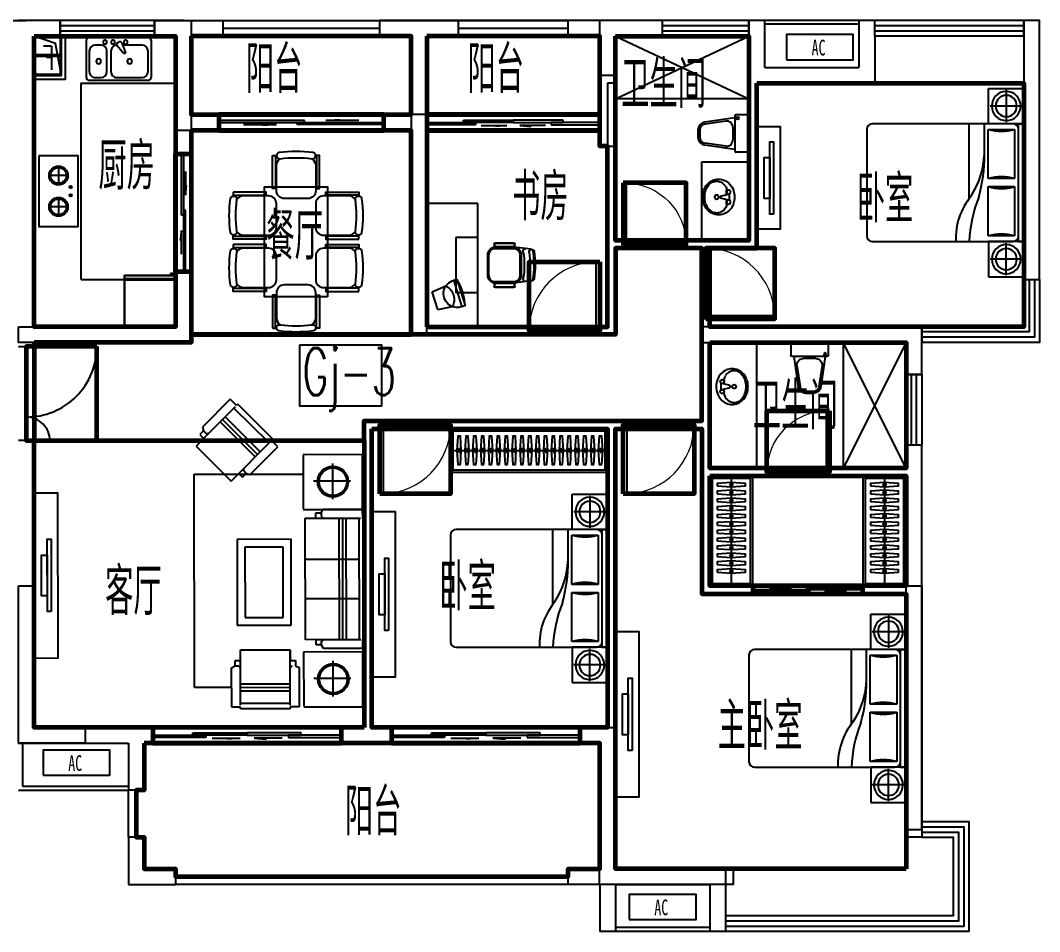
# Model space of a CAD drawing. Extents: x 4833635 to 4868335, y -1203925 to -1185425.
# Drawn here: x 4855360 to 4868335, y -1200326 to -1188725 of the extents above; entities that cross this region are included whole.
import ezdxf

# ---------------------------------------------------------------- set-up
doc = ezdxf.new("R2010")
doc.units = 0
doc.header["$MEASUREMENT"] = 0
doc.layers.get('0').update_dxf_attribs({"linetype": 'CONTINUOUS'})
for name, color, linetype in [('BALCONY', 153, 'CONTINUOUS'), ('C厨厕布置', 69, 'CONTINUOUS'), ('DIM', 3, 'CONTINUOUS'), ('Elec(电器)', 33, 'CONTINUOUS'), ('F', 8, 'CONTINUOUS'), ('FURN', 8, 'CONTINUOUS'), ('FURNITURE', 8, 'CONTINUOUS'), ('LVTRY', 187, 'CONTINUOUS'), ('R_NAME', 255, 'CONTINUOUS'), ('WALL', 2, 'CONTINUOUS'), ('wc', 8, 'CONTINUOUS'), ('WINDOW', 4, 'CONTINUOUS'), ('剪力墙', 2, 'CONTINUOUS')]:
    doc.layers.add(name, color=color, linetype=linetype)
doc.layers.add('GT_书房', color=205, linetype='CONTINUOUS', lineweight=60, true_color=0x8059a6)
for name, color, linetype, lineweight in [('GT_卧室', 1, 'CONTINUOUS', 60), ('GT_卫生间', 5, 'CONTINUOUS', 60), ('GT_厨房', 4, 'CONTINUOUS', 60), ('GT_客厅', 2, 'CONTINUOUS', 60), ('GT_衣帽间', 85, 'CONTINUOUS', 60), ('GT_过道', 30, 'CONTINUOUS', 60), ('GT_门', 245, 'CONTINUOUS', 60), ('GT_阳台', 6, 'CONTINUOUS', 60), ('GT_餐厅', 3, 'CONTINUOUS', 60), ('图层3', 11, 'CONTINUOUS', 0), ('布置', 6, 'CONTINUOUS', 0)]:
    doc.layers.add(name, color=color, linetype=linetype, lineweight=lineweight)
doc.layers.get('DIM').off()
doc.styles.add('_ZBHZ', font='simhei.ttf', dxfattribs={"width": 0.8})
doc.styles.add('DIM_FONT', font='SIMPLEX.shx', dxfattribs={"width": 0.8})
doc.styles.add('HZ', font='txt', dxfattribs={"bigfont": 'hztxt'})
doc.styles.add('RM_LABEL', font='romans.shx', dxfattribs={"width": 0.7, "height": 350, "bigfont": 'hztxt3.shx'})

# ---------------------------------------------------------------- blocks, each defined once
blk = doc.blocks.new('A$C31110A14')
at = {"linetype": 'Continuous'}
for p, q in [((0, 37), (0, 786)), ((37, 824), (512, 824)), ((437, 786), (175, 786)), ((549, 786), (549, 37)), ((100, 711), (100, 461)), ((512, 387), (512, 711)), ((59, 414), (69, 397)), ((72, 450), (198, 498)), ((211, 476), (107, 390)), ((198, 498), (211, 476)), ((175, 312), (437, 312)), ((437, 262), (175, 262)), ((100, 187), (100, 112)), ((512, 112), (512, 187)), ((512, 0), (37, 0)), ((175, 37), (437, 37))]:
    blk.add_line(p, q, dxfattribs=at)
for centre, radius, start, end in [((37, 786), 37.4, 90, 180), ((175, 711), 74.9, 90, 180), ((437, 711), 74.9, 0, 90), ((512, 786), 37.4, 0, 90), ((62, 500), 25, 93.0704, 450), ((306, 551), 31.2, 91.1175, 450), ((81, 427), 25, 110.5377, 210), ((91, 409), 25, 210, 309.4623), ((62, 339), 25, 93.0704, 450), ((62, 237), 25, 93.0704, 450), ((175, 387), 74.9, 180, 270), ((175, 187), 74.9, 90, 180), ((437, 387), 74.9, 270, 360), ((437, 187), 74.9, 0, 90), ((306, 156), 31.2, 91.1175, 450), ((37, 37), 37.4, 180, 270), ((175, 112), 74.9, 180, 270), ((437, 112), 74.9, 270, 360), ((512, 37), 37.4, 270, 360)]:
    blk.add_arc(centre, radius, start, end, dxfattribs=at)
blk = doc.blocks.new('A$C52241BEE')
for p, q in [((350, 650), (150, 650)), ((250, 750), (250, 550)), ((250, 350), (250, 150)), ((350, 250), (150, 250))]:
    blk.add_line(p, q)
blk.add_lwpolyline([(0, 900), (0, 0), (500, 0), (500, 900)], close=True)
for centre, radius in [((250, 650), 120), ((250, 650), 100), ((406, 504), 15), ((406, 396), 15), ((250, 250), 120), ((250, 250), 100)]:
    blk.add_circle(centre, radius)
blk = doc.blocks.new('空调室外机2')
at = {"ltscale": 0.5}
blk.add_lwpolyline([(0, 0), (850, 0), (850, 320), (0, 320)], close=True, dxfattribs=at)
at = {"ltscale": 0.5, "style": '_ZBHZ', "width": 0.65}
blk.add_text('AC', height=200, dxfattribs=at).set_placement((319, 55))
blk = doc.blocks.new('A$C79890BC7')
at = {"color": 252}
for points in [[(2140, 718159), (2091, 718159), (2091, 719080), (2140, 719080)], [(2091, 718359), (2018, 718359), (2018, 718880), (2091, 718880)]]:
    blk.add_lwpolyline(points, close=True, dxfattribs=at)
blk = doc.blocks.new('wer')
at = {"layer": 'FURNITURE'}
blk.add_lwpolyline([(220759, -79150), (220458, -79150), (220458, -77050), (220759, -77050)], close=True, dxfattribs=at)
at = {"layer": 'FURNITURE', "xscale": -1}
blk.add_blockref('A$C79890BC7', (222685, -796719), dxfattribs=at)
blk = doc.blocks.new('CHAIR-09')
for points in [[(250, -150, 0.414214), (150, -50), (-150, -50, 0.414214), (-250, -150), (-250, -470, 0.266219), (-201, -556, 0.06842), (201, -556, 0.266219), (250, -470)], [(-215, -635, -1.000906), (-204, -556, 0.069723), (204, -556, -1.000906), (215, -635, -0.068813)]]:
    blk.add_lwpolyline(points, format="xyb", close=True)
for points in [[(-300, -600), (-260, -600), (-260, -180), (-300, -180)], [(260, -180), (300, -180), (300, -600), (260, -600)]]:
    blk.add_lwpolyline(points, close=True)
blk = doc.blocks.new('A$C7AE26B6D')
at = {"layer": 'FURNITURE'}
blk.add_lwpolyline([(450, 635), (450, 1435), (1850, 1435), (1850, 635), (1850, 635)], close=True, dxfattribs=at)
for p, rotation in [((817, 1235), 180), ((1483, 1235), 180), ((650, 1035), 270)]:
    blk.add_blockref('CHAIR-09', p, dxfattribs=dict(at, rotation=rotation))
at = {"layer": 'FURNITURE', "xscale": -1, "rotation": 90}
blk.add_blockref('CHAIR-09', (1650, 1035), dxfattribs=at)
at = {"layer": 'FURNITURE'}
for p in [(817, 835), (1483, 835)]:
    blk.add_blockref('CHAIR-09', p, dxfattribs=at)
blk = doc.blocks.new('A$C4CF52FF8')
at = {"layer": 'wc'}
for p, q in [((15, 650), (460, 650)), ((0, 635), (0, 485)), ((475, 635), (475, 485)), ((14, 470), (461, 470)), ((37, 470), (92, 87)), ((157, 445), (318, 445)), ((438, 470), (383, 87)), ((77, 355), (117, 90)), ((398, 355), (358, 90)), ((191, 25), (284, 25)), ((191, 0), (284, 0))]:
    blk.add_line(p, q, dxfattribs=at)
blk.add_circle((40, 504), 16.5, dxfattribs=at)
for centre, radius, start, end in [((15, 635), 15, 90, 180), ((460, 635), 15, 360, 450), ((15, 485), 15, 180, 270), ((157, 365), 80, 90, 187.4119), ((318, 365), 80, 352.5881, 450), ((460, 485), 15, 270, 360), ((191, 100), 100, 187.4119, 270), ((191, 100), 75, 187.4119, 270), ((284, 100), 75, 270, 352.5881), ((284, 100), 100, 270, 352.5881)]:
    blk.add_arc(centre, radius, start, end, dxfattribs=at)
at = {"layer": 'wc', "style": 'DIM_FONT', "oblique": -180, "text_generation_flag": 4, "width": 0.8, "flags": 9}
for tag in ['YSIZE', 'XSIZE']:
    blk.add_attdef(tag, (237, 650), '', height=0.5, rotation=180, dxfattribs=at)
blk = doc.blocks.new('djghk')
at = {"layer": 'LVTRY', "color": 0, "linetype": 'ByBlock'}
for p, q in [((533055, 88061), (533055, 88122)), ((533017, 87991), (533017, 88067)), ((533029, 87991), (533131, 88016)), ((533131, 88042), (533030, 88067)), ((533055, 87937), (533055, 87997)), ((533131, 88016), (533131, 88042))]:
    blk.add_line(p, q, dxfattribs=at)
for centre, major_axis, start_param, end_param in [((533167, 88053), (-146, 146), -0.351737, 0.056345), ((533157, 88076), (-128, 128), -0.787809, -0.351737), ((533182, 88116), (81.8, 81.8), 0.782988, 1.287583), ((533157, 88076), (128, 128), 0.346916, 0.782988), ((533182, 88116), (81.8, 81.8), 0.278392, 0.782988), ((533146, 88053), (146, 146), 6.222019, 6.630101), ((533210, 88029), (181, 181), 2.000997, 2.353784), ((533184, 88039), (162, 162), 1.627141, 2.000997), ((533030, 88093), (-18, 18), 1.570899352490849, 7.854084659670434), ((533131, 88121), (53.9, 53.9), 1.762038, 2.353784), ((533242, 88047), (148, 148), 1.710283, 1.762038), ((533205, 88074), (-116, 116), -0.283213, 0.139486), ((533159, 88074), (-116, 116), 4.568081, 4.990781), ((533122, 88047), (-148, 148), 4.225788, 4.568081), ((533129, 88039), (162, 162), 5.848163, 6.222019), ((533064, 88029), (191, 191), 5.495376, 5.796584), ((533103, 88029), (-181, 181), 3.92458, 4.277367), ((533210, 88029), (181, 181), 2.353784, 2.70657), ((533029, 87966), (-18, 18), 1.570899352494495, 7.85408465967408), ((533182, 88029), (-18, 18), 1.570899352490849, 7.854084659670434), ((533064, 88029), (191, 191), 5.194169, 5.495376), ((533103, 88029), (-181, 181), 3.571794, 3.92458), ((533184, 88019), (-162, 162), 1.135774, 1.50963), ((533167, 88005), (-146, 146), 1.50963, 1.917712), ((533131, 87937), (-53.9, 53.9), 0.782988, 1.346027), ((533205, 87983), (-116, 116), 1.346027, 1.849188), ((533146, 88005), (-146, 146), 2.789855, 3.197938), ((533159, 87984), (116, 116), 4.429176, 4.851875), ((533122, 88011), (-148, 148), 3.281079, 3.623372), ((533129, 88019), (-162, 162), 3.197938, 3.571793), ((533156, 87982), (-128, 128), 1.917712, 2.353784), ((533182, 87941), (-81.8, 81.8), 1.849188, 2.353784), ((533156, 87982), (-128, 128), 2.353784, 2.789856), ((533182, 87941), (-81.8, 81.8), 2.353784, 2.858379)]:
    blk.add_ellipse(centre, major_axis=major_axis, ratio=1, start_param=start_param, end_param=end_param, dxfattribs=at)
blk = doc.blocks.new('A$C0C6E27F8')
at = {"layer": 'FURN'}
for p, q in [((0, 1568), (0, 0)), ((648, 1568), (0, 1568)), ((648, 1568), (648, 0)), ((137, 1350), (66, 1124)), ((137, 1350), (324, 1312)), ((448, 1313), (343, 977)), ((490, 1299), (385, 964)), ((490, 1299), (448, 1313)), ((66, 1124), (241, 1049)), ((369, 433), (369, 1135)), ((648, 1135), (369, 1135)), ((856, 1027), (856, 1053)), ((862, 1027), (862, 1053)), ((869, 1066), (1106, 1066)), ((869, 1060), (1106, 1060)), ((1113, 1053), (1113, 1027)), ((1119, 1053), (1119, 1027)), ((343, 977), (385, 964)), ((774, 915), (774, 652)), ((790, 915), (790, 652)), ((1106, 1019), (869, 1019)), ((1106, 1014), (869, 1014)), ((1106, 1014), (869, 1014)), ((1102, 1014), (873, 1014)), ((1102, 997), (873, 997)), ((1257, 992), (1102, 1014)), ((1184, 652), (1184, 915)), ((1201, 652), (1201, 915)), ((1227, 945), (1226, 964)), ((1327, 983), (1257, 992)), ((1201, 830), (1201, 737)), ((856, 515), (856, 541)), ((862, 515), (862, 541)), ((869, 554), (1106, 554)), ((869, 554), (1106, 554)), ((869, 548), (1106, 548)), ((873, 570), (1102, 570)), ((873, 554), (1102, 554)), ((1256, 574), (1102, 554)), ((1113, 541), (1113, 515)), ((1119, 541), (1119, 515)), ((1227, 620), (1225, 602)), ((1327, 582), (1256, 574)), ((649, 433), (369, 433)), ((1106, 507), (869, 507)), ((1106, 502), (869, 502)), ((648, 0), (0, 0))]:
    blk.add_line(p, q, dxfattribs=at)
for centre, radius, start, end in [((387, 1147), 176, 69.7334, 255.3221), ((153, 1221), 194, 297.1555, 27.8831), ((-143, 1314), 624, 329.7446, 355.3107), ((869, 1053), 13.1, 90, 180), ((869, 1053), 7.66, 90, 180), ((1106, 1053), 13.1, 0, 90), ((1106, 1053), 7.66, 0, 90), ((873, 915), 98.5, 90, 180), ((873, 915), 82.1, 90, 180), ((869, 1027), 13.1, 180, 270), ((869, 1027), 7.66, 180, 270), ((1102, 915), 98.5, 0, 90), ((1102, 915), 82.1, 0, 90), ((1106, 1027), 7.66, 270, 0), ((1106, 1027), 13.1, 270, 0), ((1253, 964), 27.4, 82.6639, 179.9194), ((145, 782), 1094, 351.4477, 8.5523), ((1330, 952), 30.7, 94.3671, 192.7376), ((218, 782), 1094, 351.4477, 8.5523), ((1332, 950), 32.8, 8.5523, 98.5523), ((218, 782), 1144, 350.0128, 9.9872), ((218, 782), 1160, 351.4477, 8.5523), ((873, 652), 98.5, 180, 270), ((873, 652), 82.1, 180, 270), ((1102, 652), 82.1, 270, 0), ((1102, 652), 98.5, 270, 0), ((869, 541), 13.1, 90, 180), ((869, 541), 7.66, 90, 180), ((1106, 541), 13.1, 0, 90), ((1106, 541), 7.66, 0, 90), ((1253, 602), 27.4, 179.9194, 276.3911), ((1330, 616), 30.7, 167.2624, 265.6329), ((1332, 615), 32.8, 261.4477, 351.4477), ((869, 515), 13.1, 180, 270), ((869, 515), 7.66, 180, 270), ((1106, 515), 7.66, 270, 0), ((1106, 515), 13.1, 270, 0)]:
    blk.add_arc(centre, radius, start, end, dxfattribs=at)
blk = doc.blocks.new('fdjfh')
at = {"layer": 'FURNITURE', "ltscale": 30}
for p, q in [((536924, -4994), (536924, -4544)), ((536924, -4544), (537374, -4544)), ((537149, -4564), (537149, -4974)), ((537374, -4544), (537374, -4994)), ((537354, -4769), (536944, -4769)), ((537232, -4994), (535446, -4994)), ((536677, -5940), (536677, -4994)), ((536870, -5392), (536870, -4994)), ((537374, -4994), (536924, -4994)), ((537302, -4994), (537374, -4994)), ((537304, -6494), (537304, -4994)), ((537374, -6494), (537374, -4994)), ((535374, -5066), (535374, -6422)), ((536918, -5693), (536918, -5066)), ((536918, -5066), (537256, -5066)), ((537256, -5066), (537256, -5693)), ((537256, -5693), (536918, -5693)), ((536918, -6422), (536918, -5795)), ((536918, -5795), (537256, -5795)), ((537256, -5795), (537256, -6422)), ((537256, -6422), (536918, -6422)), ((535446, -6494), (537232, -6494)), ((536924, -6494), (536924, -6944)), ((537374, -6494), (536924, -6494)), ((537149, -6924), (537149, -6514)), ((537302, -6494), (537374, -6494)), ((537374, -6944), (537374, -6494)), ((537354, -6719), (536944, -6719)), ((536924, -6944), (537374, -6944))]:
    blk.add_line(p, q, dxfattribs=at)
for centre, radius, start, end in [((537149, -4769), 185, 180.2522, 180), ((537149, -4769), 135, 180.3469, 180), ((535446, -5066), 72.3, 90, 180), ((537232, -5066), 72.3, 0, 90), ((537087, -4488), 602, 253.7398, 286.2602), ((535802, -5338), 1069, 327.2925, 357.771), ((535010, -5414), 1861, 343.9608, 0.6772), ((537087, -6271), 602, 73.7398, 106.2602), ((537087, -5217), 602, 253.7398, 286.2602), ((537358, -6458), 852, 140.4539, 182.4327), ((538449, -6575), 1773, 158.5931, 177.384), ((535446, -6422), 72.3, 180, 270), ((537087, -7000), 602, 73.7398, 106.2602), ((537232, -6422), 72.3, 270, 0), ((537149, -6719), 185, 180, 179.7478), ((537149, -6719), 135, 180, 179.6531)]:
    blk.add_arc(centre, radius, start, end, dxfattribs=at)
blk = doc.blocks.new('*U36')
blk.add_line((-970, -275), (970, -275))
for points in [[(-1000, 0), (1000, 0), (1000, -550), (-1000, -550)], [(-970, -30), (970, -30), (970, -520), (-970, -520)]]:
    blk.add_lwpolyline(points, close=True)
at = {"elevation": 0}
for points in [[(-874, -95), (-862, -275), (-874, -455), (-906, -455), (-918, -275), (-906, -95)], [(-774, -95), (-762, -275), (-774, -455), (-806, -455), (-818, -275), (-806, -95)], [(-674, -95), (-662, -275), (-674, -455), (-706, -455), (-718, -275), (-706, -95)], [(-574, -95), (-562, -275), (-574, -455), (-606, -455), (-618, -275), (-606, -95)], [(-474, -95), (-462, -275), (-474, -455), (-506, -455), (-518, -275), (-506, -95)], [(-374, -95), (-362, -275), (-374, -455), (-406, -455), (-418, -275), (-406, -95)], [(-274, -95), (-262, -275), (-274, -455), (-306, -455), (-318, -275), (-306, -95)], [(-174, -95), (-162, -275), (-174, -455), (-206, -455), (-218, -275), (-206, -95)], [(-74, -95), (-62, -275), (-74, -455), (-106, -455), (-118, -275), (-106, -95)], [(26, -95), (38, -275), (26, -455), (-6, -455), (-18, -275), (-6, -95)], [(126, -95), (138, -275), (126, -455), (94, -455), (82, -275), (94, -95)], [(226, -95), (238, -275), (226, -455), (194, -455), (182, -275), (194, -95)], [(326, -95), (338, -275), (326, -455), (294, -455), (282, -275), (294, -95)], [(426, -95), (438, -275), (426, -455), (394, -455), (382, -275), (394, -95)], [(526, -95), (538, -275), (526, -455), (494, -455), (482, -275), (494, -95)], [(626, -95), (638, -275), (626, -455), (594, -455), (582, -275), (594, -95)], [(726, -95), (738, -275), (726, -455), (694, -455), (682, -275), (694, -95)], [(826, -95), (838, -275), (826, -455), (794, -455), (782, -275), (794, -95)], [(926, -95), (938, -275), (926, -455), (894, -455), (882, -275), (894, -95)]]:
    blk.add_lwpolyline(points, close=True, dxfattribs=at)
at = {"ltscale": 15, "elevation": 0}
for points in [[(-894, -255), (-886, -255), (-886, -295), (-894, -295)], [(-794, -255), (-786, -255), (-786, -295), (-794, -295)], [(-694, -255), (-686, -255), (-686, -295), (-694, -295)], [(-594, -255), (-586, -255), (-586, -295), (-594, -295)], [(-494, -255), (-486, -255), (-486, -295), (-494, -295)], [(-394, -255), (-386, -255), (-386, -295), (-394, -295)], [(-294, -255), (-286, -255), (-286, -295), (-294, -295)], [(-194, -255), (-186, -255), (-186, -295), (-194, -295)], [(-94, -255), (-86, -255), (-86, -295), (-94, -295)], [(6, -255), (14, -255), (14, -295), (6, -295)], [(106, -255), (114, -255), (114, -295), (106, -295)], [(206, -255), (214, -255), (214, -295), (206, -295)], [(306, -255), (314, -255), (314, -295), (306, -295)], [(406, -255), (414, -255), (414, -295), (406, -295)], [(506, -255), (514, -255), (514, -295), (506, -295)], [(606, -255), (614, -255), (614, -295), (606, -295)], [(706, -255), (714, -255), (714, -295), (706, -295)], [(806, -255), (814, -255), (814, -295), (806, -295)], [(906, -255), (914, -255), (914, -295), (906, -295)]]:
    blk.add_lwpolyline(points, close=True, dxfattribs=at)
blk = doc.blocks.new('A$C1287145A')
at = {"linetype": 'Continuous'}
for points, invisible_edges in [([(652, 652, 1021), (0, 652, 1021), (652, 652, 65)], 2), ([(0, 652, 65), (652, 652, 65), (0, 652, 1021)], 2), ([(0, 652, 65), (0, 652, 1021), (0, 608, 1021)], 12), ([(0, 608, 1021), (0, 608, 65), (0, 652, 65)], 12), ([(652, 652, 1412), (0, 652, 1412), (652, 652, 1032)], 2), ([(0, 652, 1032), (652, 652, 1032), (0, 652, 1412)], 2), ([(0, 652, 1032), (0, 652, 1412), (0, 608, 1412)], 12), ([(0, 608, 1412), (0, 608, 1032), (0, 652, 1032)], 12), ([(0, 652, 1412), (652, 652, 1412), (0, 608, 1412)], 2), ([(652, 608, 1412), (0, 608, 1412), (652, 652, 1412)], 2), ([(652, 652, 1021), (652, 652, 65), (652, 608, 1021)], 2), ([(652, 608, 65), (652, 608, 1021), (652, 652, 65)], 2), ([(652, 652, 1412), (652, 652, 1032), (652, 608, 1412)], 2), ([(652, 608, 1032), (652, 608, 1412), (652, 652, 1032)], 2), ([(0, 597), (0, 597, 1412), (0, 0, 1412)], 12), ([(0, 0, 1412), (0, 0), (0, 597)], 12), ([(652, 597, 65), (0, 597, 65), (652, 597)], 2), ([(0, 597), (652, 597), (0, 597, 65)], 2), ([(0, 597, 1412), (652, 597, 1412), (0, 0, 1412)], 2), ([(652, 0, 1412), (0, 0, 1412), (652, 597, 1412)], 2), ([(652, 597, 1412), (652, 597), (652, 0, 1412)], 2), ([(652, 0), (652, 0, 1412), (652, 597)], 2), ([(0, 0, 1412), (652, 0, 1412), (0, 0)], 2), ([(652, 0), (0, 0), (652, 0, 1412)], 2)]:
    blk.add_3dface(points, dxfattribs=dict(at, invisible_edges=invisible_edges))
at = {"linetype": 'Continuous', "oblique": -180, "text_generation_flag": 4, "width": 0.8, "flags": 9}
for tag in ['ZSIZE', 'YSIZE', 'XSIZE']:
    blk.add_attdef(tag, (326, 0), '', height=0.427, rotation=90, dxfattribs=at)
at = {"linetype": 'Continuous'}
mesh = blk.add_polyface(dxfattribs=at)
corners = [(652, 652, 1032), (652, 652, 1021), (652, 608, 1032), (652, 608, 1021), (0, 652, 1032), (0, 652, 1021), (0, 608, 1032), (0, 608, 1021), (652, 608, 1412), (652, 597, 1412), (0, 608, 1412), (0, 597, 1412), (652, 608, 65), (652, 597, 65), (0, 608, 65), (0, 597, 65)]
mesh.append_faces([[corners[k] for k in face] for face in [(0, 1, 2), (3, 2, 1), (6, 7, 4), (5, 4, 7), (8, 9, 10), (11, 10, 9), (14, 15, 12), (13, 12, 15)]], dxfattribs={"vtx1": -1})
mesh.append_faces([[corners[k] for k in face] for face in [(4, 5, 1), (1, 0, 4), (12, 13, 9), (9, 8, 12), (10, 11, 15), (15, 14, 10)]], dxfattribs={"vtx2": -1})
mesh = blk.add_polyface(dxfattribs=at)
corners = [(33, 673, 1042), (65, 673, 1042), (33, 673, 1379), (65, 673, 1379), (58, 677, 1042), (58, 677, 1379), (52, 678, 1042), (52, 678, 1379), (43, 678, 1042), (43, 678, 1379), (36, 676, 1042), (36, 676, 1379), (33, 673, 608), (65, 673, 608), (33, 673, 1010), (65, 673, 1010), (58, 677, 608), (58, 677, 1010), (52, 678, 608), (52, 678, 1010), (43, 678, 608), (43, 678, 1010), (36, 676, 608), (36, 676, 1010), (43, 652, 1379), (43, 673, 1379), (43, 652, 1042), (43, 673, 1042), (43, 652, 1010), (43, 673, 1010), (43, 652, 608), (43, 673, 608)]
mesh.append_faces([[corners[k] for k in face] for face in [(0, 1, 2), (3, 1, 2), (1, 4, 3), (4, 6, 5), (6, 8, 7), (8, 10, 9), (10, 0, 11), (12, 13, 14), (13, 16, 15), (16, 18, 17), (18, 20, 19), (20, 22, 21), (22, 12, 23), (24, 25, 26), (27, 26, 25), (28, 29, 30), (31, 30, 29), (3, 2, 1), (0, 1, 2), (12, 13, 14)]], dxfattribs={"vtx1": -1})
mesh.append_faces([[corners[k] for k in face] for face in [(4, 5, 3), (6, 7, 5), (8, 9, 7), (10, 11, 9), (0, 2, 11), (13, 15, 14), (16, 17, 15), (18, 19, 17), (20, 21, 19), (22, 23, 21), (12, 14, 23), (14, 15, 13)]], dxfattribs={"vtx2": -1})
blk = doc.blocks.new('A$C451C0F04')
at = {"layer": 'F'}
for p, q in [((462, 3942, 0), (108, 3588, 0)), ((542, 3862, 0), (462, 3942, 0)), ((526, 3846, 0), (124, 3444, 0)), ((956, 3384, 0), (510, 3830, 0)), ((558, 3878, 0), (542, 3862, 0)), ((1004, 3432, 0), (558, 3878, 0)), ((333, 3653, 0), (779, 3207, 0)), ((365, 3685, 0), (811, 3239, 0)), ((397, 3717, 0), (843, 3271, 0)), ((124, 3540, 0), (75, 3492, 0)), ((108, 3588, 0), (124, 3540, 0)), ((124, 3540, 0), (156, 3508, 0)), ((156, 3508, 0), (188, 3508, 0)), ((124, 3444, 0), (27, 3347, 0)), ((75, 3492, 0), (124, 3444, 0)), ((972, 3400, 0), (473, 2901, 0)), ((988, 3416, 0), (1004, 3432, 0)), ((1068, 3335, 0), (988, 3416, 0)), ((27, 3347, 0), (473, 2901, 0)), ((714, 2982, 0), (1068, 3335, 0)), ((2145, 3234, 0), (1391, 3234, 0)), ((1391, 3234, 0), (1391, 2546, 0)), ((1768, 2669, 0), (1768, 3121, 0)), ((2145, 2535, 0), (2145, 3234, 0)), ((0, 273, 0), (1, 2989, 0)), ((1, 2989, 0), (1391, 2988, 0)), ((473, 2901, 0), (569, 2998, 0)), ((569, 2998, 0), (618, 2949, 0)), ((618, 2949, 0), (666, 2998, 0)), ((634, 3030, 0), (634, 3062, 0)), ((666, 2998, 0), (634, 3030, 0)), ((666, 2998, 0), (714, 2982, 0)), ((1522, 2900, 0), (1993, 2900, 0)), ((1391, 2535, 0), (2145, 2535, 0)), ((1551, 2494, 0), (1619, 2494, 0)), ((1551, 2426, 0), (1551, 2494, 0)), ((1619, 2494, 0), (1642, 2540, 0)), ((1619, 2494, 0), (1619, 2449, 0)), ((1642, 2540, 0), (2142, 2539, 0)), ((2142, 2539, 0), (2142, 2426, 0)), ((1414, 2426, 0), (1551, 2426, 0)), ((1414, 879, 0), (1414, 2426, 0)), ((1551, 2426, 0), (1642, 2426, 0)), ((1619, 2449, 0), (1642, 2426, 0)), ((1642, 2426, 0), (2120, 2426, 0)), ((1846, 879, 0), (1847, 2426, 0)), ((1892, 879, 0), (1892, 2426, 0)), ((1937, 879, 0), (1938, 2426, 0)), ((2097, 2426, 0), (2097, 879, 0)), ((2142, 2426, 0), (2165, 2426, 0)), ((2165, 2426, 0), (2165, 879, 0)), ((546, 2157, 0), (545, 1064, 0)), ((1234, 2157, 0), (546, 2157, 0)), ((1233, 1064, 0), (1234, 2157, 0)), ((1134, 2057, 0), (646, 2057, 0)), ((646, 2057, 0), (646, 1164, 0)), ((1133, 1164, 0), (1134, 2057, 0)), ((1414, 1903, 0), (2097, 1902, 0)), ((1414, 1402, 0), (2097, 1402, 0)), ((545, 1064, 0), (1233, 1064, 0)), ((646, 1164, 0), (1133, 1164, 0)), ((1551, 879, 0), (1414, 879, 0)), ((1551, 811, 0), (1551, 879, 0)), ((1551, 879, 0), (1642, 879, 0)), ((1619, 811, 0), (1551, 811, 0)), ((1619, 856, 0), (1642, 879, 0)), ((1619, 811, 0), (1619, 856, 0)), ((1642, 765, 0), (1619, 811, 0)), ((1642, 879, 0), (2119, 879, 0)), ((2142, 879, 0), (2142, 765, 0)), ((2165, 879, 0), (2142, 879, 0)), ((588, 751, 0), (1218, 751, 0)), ((588, 614, 0), (588, 751, 0)), ((1218, 751, 0), (1218, 614, 0)), ((1218, 46, 0), (1218, 751, 0)), ((2144, 721, 0), (1391, 721, 0)), ((1391, 721, 0), (1391, 33, 0)), ((2142, 765, 0), (1642, 765, 0)), ((2144, 23, 0), (2144, 721, 0)), ((474, 523, 0), (519, 546, 0)), ((474, 23, 0), (474, 523, 0)), ((519, 614, 0), (588, 614, 0)), ((519, 546, 0), (519, 614, 0)), ((519, 546, 0), (565, 546, 0)), ((565, 546, 0), (588, 523, 0)), ((587, 46, 0), (588, 614, 0)), ((1218, 614, 0), (1286, 614, 0)), ((1243, 546, 0), (1220, 523, 0)), ((1286, 614, 0), (1286, 546, 0)), ((1286, 546, 0), (1332, 523, 0)), ((1332, 523, 0), (1332, 23, 0)), ((1767, 156, 0), (1768, 608, 0)), ((474, 273, 0), (0, 273, 0)), ((588, 319, 0), (1218, 319, 0)), ((588, 273, 0), (1218, 273, 0)), ((1521, 388, 0), (1992, 388, 0)), ((588, 228, 0), (1218, 228, 0)), ((587, 23, 0), (474, 23, 0)), ((587, 0, 0), (587, 23, 0)), ((1218, 0, 0), (587, 0, 0)), ((1218, 68, 0), (587, 68, 0)), ((1218, 23, 0), (1218, 0, 0)), ((1332, 23, 0), (1218, 23, 0)), ((1391, 23, 0), (2144, 23, 0))]:
    blk.add_line(p, q, dxfattribs=at)
for centre, radius in [((1768, 2890, 0), 196), ((1768, 2890, 0), 176), ((1768, 377, 0), 196), ((1768, 377, 0), 176)]:
    blk.add_circle(centre, radius, dxfattribs=at)
blk = doc.blocks.new('*U34')
blk.add_line((-970, -275), (370, -275))
for points in [[(-1000, 0), (400, 0), (400, -550), (-1000, -550)], [(-970, -30), (370, -30), (370, -520), (-970, -520)]]:
    blk.add_lwpolyline(points, close=True)
at = {"elevation": 0}
for points in [[(-874, -95), (-862, -275), (-874, -455), (-906, -455), (-918, -275), (-906, -95)], [(-774, -95), (-762, -275), (-774, -455), (-806, -455), (-818, -275), (-806, -95)], [(-674, -95), (-662, -275), (-674, -455), (-706, -455), (-718, -275), (-706, -95)], [(-574, -95), (-562, -275), (-574, -455), (-606, -455), (-618, -275), (-606, -95)], [(-474, -95), (-462, -275), (-474, -455), (-506, -455), (-518, -275), (-506, -95)], [(-374, -95), (-362, -275), (-374, -455), (-406, -455), (-418, -275), (-406, -95)], [(-274, -95), (-262, -275), (-274, -455), (-306, -455), (-318, -275), (-306, -95)], [(-174, -95), (-162, -275), (-174, -455), (-206, -455), (-218, -275), (-206, -95)], [(-74, -95), (-62, -275), (-74, -455), (-106, -455), (-118, -275), (-106, -95)], [(26, -95), (38, -275), (26, -455), (-6, -455), (-18, -275), (-6, -95)], [(126, -95), (138, -275), (126, -455), (94, -455), (82, -275), (94, -95)], [(226, -95), (238, -275), (226, -455), (194, -455), (182, -275), (194, -95)]]:
    blk.add_lwpolyline(points, close=True, dxfattribs=at)
at = {"ltscale": 15, "elevation": 0}
for points in [[(-894, -255), (-886, -255), (-886, -295), (-894, -295)], [(-794, -255), (-786, -255), (-786, -295), (-794, -295)], [(-694, -255), (-686, -255), (-686, -295), (-694, -295)], [(-594, -255), (-586, -255), (-586, -295), (-594, -295)], [(-494, -255), (-486, -255), (-486, -295), (-494, -295)], [(-394, -255), (-386, -255), (-386, -295), (-394, -295)], [(-294, -255), (-286, -255), (-286, -295), (-294, -295)], [(-194, -255), (-186, -255), (-186, -295), (-194, -295)], [(-94, -255), (-86, -255), (-86, -295), (-94, -295)], [(6, -255), (14, -255), (14, -295), (6, -295)], [(106, -255), (114, -255), (114, -295), (106, -295)], [(206, -255), (214, -255), (214, -295), (206, -295)]]:
    blk.add_lwpolyline(points, close=True, dxfattribs=at)
blk = doc.blocks.new('A$C6A703DE1')
at = {"layer": 'C厨厕布置'}
for p, q in [((-335, -240), (-15, -240)), ((-335, -260), (-15, -260))]:
    blk.add_line(p, q, dxfattribs=at)
for points in [[(0, 0), (0, -550), (-400, -550), (-400, 0)], [(0, 0), (0, -500), (-350, -500), (-350, 0)]]:
    blk.add_lwpolyline(points, close=True, dxfattribs=at)
blk.add_lwpolyline([(-350, -500), (-273, -96), (0, 0)], dxfattribs=at)
blk.add_lwpolyline([(-15, -35), (-15, -465, -0.414214), (-35, -485), (-315, -485, -0.414214), (-335, -465), (-335, -35, -0.414214), (-315, -15), (-35, -15, -0.414214)], format="xyb", close=True, dxfattribs=at)
at = {"layer": 'C厨厕布置', "style": 'RM_LABEL', "width": 0.6}
blk.add_text('F', height=300, dxfattribs=at).set_placement((-251, -430))
blk = doc.blocks.new('A$C217E3FD2')
at = {"layer": '剪力墙'}
for points in [[(10453, 7555), (10453, 7755), (10920, 7755), (10920, 6355), (10720, 6355), (10720, 7555), (10453, 7555)], [(16320, 6155), (16320, 7555), (16920, 7555), (16920, 7755), (16120, 7755), (16120, 6155)], [(21520, 7755), (21520, 4455), (21720, 4455), (21720, 7755)], [(13720, 6555), (13720, 6555), (13720, 5155), (13720, 5155), (13720, 3755), (13920, 3755), (13920, 5155), (13920, 6555), (13920, 6555), (13920, 6555), (13720, 6555), (13720, 6555)], [(8720, 3855), (10720, 3855), (10720, 4555), (10920, 4555), (10920, 3655), (8720, 3655)], [(20220, 3249), (20220, 3855), (17420, 3855), (17420, 3655), (20020, 3655), (20020, 3249)], [(8720, 555), (8920, 555), (8920, -1245), (9570, -1245), (9570, -1445), (8720, -1445), (8720, 355), (8720, 355)], [(20020, 555), (20220, 555), (20220, -2445), (20220, -2445), (20220, -2645), (20020, -2645)], [(15870, -1245), (16320, -1245), (16320, -3045), (17820, -3045), (17820, -3245), (16120, -3245), (16120, -1445), (15870, -1445)]]:
    blk.add_lwpolyline(points, close=True, dxfattribs=at)
blk = doc.blocks.new('$DorLib2D$00000138')
at = {"color": 0, "linetype": 'Continuous'}
for p, q in [((-0.2875, 0), (-0.2875, 0.1538)), ((-0.2875, 0.1538), (0, 0.1538)), ((0, 0.1538), (0, 0)), ((0.2875, 0.1538), (0, 0.1538)), ((0.2875, 0), (0.2875, 0.1538)), ((-0.5, -0.1399), (-0.5, 0)), ((-0.5, 0), (-0.2187, 0)), ((0, 0), (-0.2875, 0)), ((-0.2187, 0), (-0.2187, -0.1399)), ((0, 0), (0.2875, 0)), ((0.2187, 0), (0.2187, -0.1399)), ((0.5, 0), (0.2187, 0)), ((0.5, 0), (0.5, -0.1946)), ((0.5, -0.1399), (0.5, 0)), ((-0.2187, -0.1399), (-0.5, -0.1399)), ((0.2187, -0.1399), (0.5, -0.1399)), ((-0.1857, -0.186), (-0.037, -0.186)), ((-0.037, -0.186), (-0.1019, -0.2583)), ((-0.1019, -0.2583), (-0.1019, -0.186)), ((0.1857, -0.186), (0.037, -0.186)), ((0.037, -0.186), (0.1019, -0.2583)), ((0.1019, -0.2583), (0.1019, -0.186))]:
    blk.add_line(p, q, dxfattribs=at)
blk = doc.blocks.new('$TCHSYS$WIN2D')
for p, q in [((-0.5, 0.5), (0.5, 0.5)), ((-0.5, 0.5), (-0.5, -0.5)), ((0.5, 0.5), (0.5, -0.5)), ((0.5, 0.1667), (-0.5, 0.1667)), ((0.5, -0.1667), (-0.5, -0.1667)), ((-0.5, -0.5), (0.5, -0.5))]:
    blk.add_line(p, q)
blk = doc.blocks.new('$DorLib2D$00000131')
at = {"color": 0, "linetype": 'Continuous'}
for p, q in [((0.15, 0.125), (0.2319, 0.1973)), ((0.2319, 0.1973), (0.2319, 0.125)), ((-0.5, 0.125), (-0.5, 0)), ((0.0192, 0.125), (-0.5, 0.125)), ((0.0192, 0), (0.0192, 0.125)), ((0.35, 0.125), (0.15, 0.125)), ((-0.5, 0), (0.0192, 0)), ((-0.024, 0), (0.5, 0)), ((-0.024, -0.125), (-0.024, 0)), ((0.5, 0), (0.5, -0.125)), ((-0.35, -0.125), (-0.15, -0.125)), ((-0.2319, -0.1973), (-0.2319, -0.125)), ((-0.15, -0.125), (-0.2319, -0.1973)), ((0.5, -0.125), (-0.024, -0.125))]:
    blk.add_line(p, q, dxfattribs=at)
blk = doc.blocks.new('$TCHSYS$DOOR2D')
for p, q in [((0.45, 0.975), (0.5, 0.975)), ((0.45, 0), (0.45, 0.975)), ((0.5, 0), (0.5, 0.975)), ((0.5, 0), (0.45, 0))]:
    blk.add_line(p, q)
at = {"lineweight": 13}
blk.add_arc((0.475, 0), 0.975, 91.4693, 180, dxfattribs=at)

msp = doc.modelspace()

# ---------------------------------------------------------------- linework, layer by layer
at = {"layer": 'BALCONY'}
for p, q in [((4854635, -1188725), (4855435, -1188725)), ((4857935, -1188725), (4862335, -1188725)), ((4862335, -1188725), (4860535, -1188725)), ((4866035, -1188725), (4864835, -1188725)), ((4857935, -1188825), (4859935, -1188825)), ((4860935, -1188825), (4862335, -1188825)), ((4866035, -1188775), (4864835, -1188775)), ((4855385, -1197925), (4855385, -1198475)), ((4855385, -1198475), (4856735, -1198475)), ((4855335, -1198525), (4856735, -1198525)), ((4856735, -1199125), (4856735, -1198525)), ((4856835, -1199125), (4856835, -1198525)), ((4862335, -1199625), (4857335, -1199625)), ((4862335, -1199725), (4857335, -1199725)), ((4864135, -1200275), (4862935, -1200275)), ((4864135, -1200325), (4862935, -1200325))]:
    msp.add_line(p, q, dxfattribs=at)
at = {"layer": 'FURNITURE'}
msp.add_lwpolyline([(4864735, -1191380), (4865035, -1191380), (4865035, -1190080), (4864735, -1190080)], close=True, dxfattribs=at)
at = {"layer": 'GT_书房'}
msp.add_lwpolyline([(4860535, -1192625), (4862835, -1192625), (4862835, -1190325), (4862735, -1190325), (4862735, -1190125), (4860535, -1190125), (4860535, -1192625)], dxfattribs=at)
at = {"layer": 'GT_卧室'}
for points in [[(4864735, -1189525), (4868135, -1189525), (4868135, -1192625), (4864135, -1192625), (4864135, -1191625), (4864735, -1191625), (4864735, -1189525)], [(4859835, -1193925), (4862835, -1193925), (4862835, -1197725), (4859835, -1197725), (4859835, -1193925)], [(4866635, -1199525), (4862935, -1199525), (4862935, -1193925), (4864035, -1193925), (4864035, -1196025), (4866635, -1196025), (4866635, -1199525)]]:
    msp.add_lwpolyline(points, dxfattribs=at)
at = {"layer": 'GT_卫生间'}
for points in [[(4862935, -1188925), (4864635, -1188925), (4864635, -1191525), (4862935, -1191525), (4862935, -1188925)], [(4864135, -1192825), (4866635, -1192825), (4866635, -1194425), (4864135, -1194425), (4864135, -1192825)]]:
    msp.add_lwpolyline(points, dxfattribs=at)
at = {"layer": 'GT_厨房'}
msp.add_lwpolyline([(4855535, -1188925), (4857335, -1188925), (4857335, -1192625), (4855535, -1192625), (4855535, -1188925)], dxfattribs=at)
at = {"layer": 'GT_客厅'}
msp.add_lwpolyline([(4859735, -1197725), (4855535, -1197725), (4855535, -1194075), (4859735, -1194075), (4859735, -1197725)], dxfattribs=at)
at = {"layer": 'GT_衣帽间'}
msp.add_lwpolyline([(4864135, -1194525), (4866635, -1194525), (4866635, -1195925), (4864135, -1195925), (4864135, -1194525)], dxfattribs=at)
at = {"layer": 'GT_过道'}
msp.add_lwpolyline([(4855535, -1192825), (4855535, -1194075), (4859735, -1194075), (4859735, -1193825), (4864035, -1193825), (4864035, -1191625), (4862935, -1191625), (4862935, -1192725), (4857535, -1192725), (4857535, -1192825), (4855535, -1192825)], dxfattribs=at)
at = {"layer": 'GT_门'}
for points in [[(4857885, -1189925), (4857885, -1190125), (4859985, -1190125), (4859985, -1189925), (4857885, -1189925)], [(4860535, -1189925), (4860535, -1190125), (4862735, -1190125), (4862735, -1189925), (4860535, -1189925)], [(4857335, -1190425), (4857535, -1190425), (4857535, -1191925), (4857335, -1191925), (4857335, -1190425)], [(4863035, -1190795), (4863035, -1191575), (4863835, -1191575), (4863835, -1190795), (4863035, -1190795)], [(4864085, -1192525), (4864962, -1192525), (4864962, -1191625), (4864085, -1191625), (4864085, -1192502), (4864085, -1192525)], [(4862735, -1191798), (4862735, -1192675), (4861835, -1192675), (4861835, -1191798), (4862735, -1191798)], [(4856335, -1192875), (4855435, -1192875), (4855435, -1194075), (4856335, -1194075), (4856335, -1192875)], [(4865662, -1193695), (4865662, -1194475), (4864862, -1194475), (4864862, -1193695), (4865662, -1193695)], [(4859935, -1194752), (4859935, -1193875), (4860835, -1193875), (4860835, -1194752), (4859935, -1194752)], [(4863035, -1194752), (4863035, -1193875), (4863935, -1193875), (4863935, -1194752), (4863035, -1194752)], [(4864685, -1195925), (4864685, -1196025), (4866085, -1196025), (4866085, -1195925), (4864685, -1195925)], [(4857046, -1197725), (4857046, -1197925), (4859446, -1197925), (4859446, -1197725), (4857046, -1197725)], [(4860085, -1197725), (4860085, -1197925), (4862485, -1197925), (4862485, -1197725), (4860085, -1197725)]]:
    msp.add_lwpolyline(points, dxfattribs=at)
at = {"layer": 'GT_阳台'}
for points in [[(4857535, -1188925), (4857535, -1189925), (4860335, -1189925), (4860335, -1188925), (4857535, -1188925)], [(4860535, -1188925), (4860535, -1189925), (4862735, -1189925), (4862735, -1188925), (4860535, -1188925)], [(4856935, -1197925), (4856935, -1198525), (4856835, -1198525), (4856835, -1199125), (4856935, -1199125), (4856935, -1199525), (4857335, -1199525), (4857335, -1199625), (4862335, -1199625), (4862335, -1199525), (4862735, -1199525), (4862735, -1197925), (4856935, -1197925)]]:
    msp.add_lwpolyline(points, dxfattribs=at)
at = {"layer": 'GT_餐厅'}
msp.add_lwpolyline([(4857535, -1190125), (4857535, -1192725), (4860335, -1192725), (4860335, -1190125), (4857535, -1190125)], dxfattribs=at)
at = {"layer": 'LVTRY'}
for p, q in [((4862935, -1188925), (4864635, -1189725)), ((4862935, -1189725), (4864635, -1188925)), ((4856135, -1192025, 2324), (4856683, -1192025, 1412)), ((4866635, -1194425), (4865835, -1192825)), ((4866635, -1192825), (4865835, -1194425))]:
    msp.add_line(p, q, dxfattribs=at)
for points in [[(4862935, -1188925), (4864635, -1188925), (4864635, -1189725), (4862935, -1189725)], [(4864035, -1190525), (4864635, -1190525), (4864635, -1191525), (4864035, -1191525)], [(4864735, -1192825), (4864135, -1192825), (4864135, -1194425), (4864735, -1194425)], [(4866635, -1194425), (4866635, -1192825), (4865835, -1192825), (4865835, -1194425)]]:
    msp.add_lwpolyline(points, close=True, dxfattribs=at)
msp.add_lwpolyline([(4856135, -1192025), (4856135, -1189525), (4857335, -1189525)], dxfattribs=at)
at = {"layer": 'R_NAME'}
msp.add_lwpolyline([(4858917, -1192855), (4859958, -1192855), (4859958, -1193637), (4858917, -1193637)], close=True, dxfattribs=at)
at = {"layer": 'WALL', "color": 2}
for p, q in [((4855867, -1188725), (4855335, -1188725)), ((4855867, -1188925), (4855867, -1188725)), ((4857435, -1188725), (4857067, -1188725)), ((4857067, -1188725), (4857067, -1188925)), ((4863535, -1188725), (4862835, -1188725)), ((4863535, -1188925), (4863535, -1188725)), ((4864735, -1188725), (4864635, -1188725)), ((4864635, -1188725), (4864635, -1188925)), ((4864835, -1188725), (4864735, -1188725)), ((4864835, -1188925), (4864835, -1188725)), ((4866235, -1188725), (4866035, -1188725)), ((4866235, -1188925), (4866235, -1188725)), ((4868335, -1188725), (4868135, -1188725)), ((4868135, -1188725), (4868135, -1188925)), ((4868335, -1192025), (4868335, -1188725)), ((4855535, -1188925), (4855867, -1188925)), ((4855535, -1188925), (4855535, -1192625)), ((4857067, -1188925), (4857335, -1188925)), ((4857335, -1190025), (4857335, -1188925)), ((4857535, -1189925), (4857535, -1188925)), ((4862935, -1188925), (4863535, -1188925)), ((4864835, -1188925), (4864835, -1188925)), ((4868135, -1188925), (4868135, -1192025)), ((4864635, -1191525), (4864635, -1189325)), ((4862835, -1189525), (4862835, -1191525)), ((4862935, -1189525), (4862835, -1189525)), ((4862935, -1189525), (4862935, -1191525)), ((4864735, -1191625), (4864735, -1189525)), ((4857885, -1189925), (4857535, -1189925)), ((4857885, -1190125), (4857885, -1189925)), ((4860335, -1189925), (4859985, -1189925)), ((4859985, -1189925), (4859985, -1190125)), ((4860535, -1189925), (4860535, -1190125)), ((4862735, -1189925), (4862735, -1190125)), ((4857335, -1190025), (4857335, -1190425)), ((4860535, -1190025), (4860535, -1192625)), ((4857535, -1190125), (4857885, -1190125)), ((4857535, -1190425), (4857535, -1190125)), ((4859985, -1190125), (4860335, -1190125)), ((4860335, -1190125), (4860335, -1192725)), ((4857335, -1190425), (4857535, -1190425)), ((4862835, -1191525), (4862835, -1192625)), ((4863035, -1191525), (4862935, -1191525)), ((4863035, -1191625), (4863035, -1191525)), ((4864035, -1191525), (4863835, -1191525)), ((4863835, -1191525), (4863835, -1191625)), ((4864035, -1191525), (4864635, -1191525)), ((4862935, -1191625), (4862935, -1192725)), ((4862935, -1191625), (4863035, -1191625)), ((4863835, -1191625), (4864035, -1191625)), ((4864135, -1191625), (4864035, -1191625)), ((4864135, -1191625), (4864735, -1191625)), ((4857535, -1191925), (4857335, -1191925)), ((4857335, -1191925), (4857335, -1192625)), ((4857535, -1192825), (4857535, -1191925)), ((4868135, -1192025), (4868335, -1192025)), ((4864135, -1192525), (4864035, -1192525)), ((4864035, -1192525), (4864035, -1192725)), ((4864135, -1192625), (4864135, -1192525)), ((4857335, -1192625), (4855535, -1192625)), ((4861835, -1192625), (4860535, -1192625)), ((4861835, -1192725), (4861835, -1192625)), ((4862835, -1192625), (4862735, -1192625)), ((4862735, -1192625), (4862735, -1192725)), ((4864135, -1192625), (4866735, -1192625)), ((4860335, -1192725), (4861835, -1192725)), ((4862735, -1192725), (4862935, -1192725)), ((4864035, -1193825), (4864035, -1192725)), ((4855335, -1192875), (4855535, -1192875)), ((4855535, -1192875), (4855535, -1192825)), ((4857535, -1192825), (4855535, -1192825)), ((4864135, -1192825), (4866635, -1192825)), ((4864135, -1193925), (4864135, -1192825)), ((4866635, -1192825), (4866635, -1193232)), ((4866835, -1193232), (4866835, -1192825)), ((4866635, -1193232), (4866835, -1193232)), ((4859735, -1193825), (4859735, -1197725)), ((4859935, -1193825), (4859735, -1193825)), ((4859935, -1193925), (4859935, -1193825)), ((4862835, -1193825), (4860835, -1193825)), ((4860835, -1193825), (4860835, -1193925)), ((4863035, -1193825), (4862835, -1193825)), ((4863035, -1193925), (4863035, -1193825)), ((4864035, -1193825), (4863935, -1193825)), ((4863935, -1193825), (4863935, -1193925)), ((4859835, -1193925), (4859835, -1197725)), ((4859835, -1193925), (4859935, -1193925)), ((4860835, -1193925), (4862835, -1193925)), ((4862835, -1197725), (4862835, -1193925)), ((4862935, -1197825), (4862935, -1193925)), ((4862935, -1193925), (4863035, -1193925)), ((4863935, -1193925), (4864035, -1193925)), ((4864035, -1194525), (4864035, -1193925)), ((4864135, -1194425), (4864135, -1193919)), ((4855535, -1194075), (4855335, -1194075)), ((4855535, -1194225), (4855535, -1194075)), ((4866835, -1194132), (4866635, -1194132)), ((4866635, -1194132), (4866635, -1194425)), ((4866835, -1194525), (4866835, -1194132)), ((4855535, -1194225), (4855535, -1196025)), ((4864862, -1194425), (4864135, -1194425)), ((4864862, -1194525), (4864862, -1194425)), ((4866635, -1194425), (4865662, -1194425)), ((4865662, -1194425), (4865662, -1194525)), ((4864035, -1196025), (4864035, -1194525)), ((4864135, -1194525), (4864862, -1194525)), ((4864135, -1195925), (4864135, -1194525)), ((4865662, -1194525), (4866635, -1194525)), ((4866635, -1195925), (4866635, -1194525)), ((4866835, -1196025), (4866835, -1194525)), ((4855535, -1196025), (4855535, -1197725)), ((4864035, -1196025), (4864685, -1196025)), ((4864685, -1195925), (4864135, -1195925)), ((4864685, -1196025), (4864685, -1195925)), ((4866635, -1195925), (4866085, -1195925)), ((4866085, -1195925), (4866085, -1196025)), ((4866085, -1196025), (4866635, -1196025)), ((4866635, -1199025), (4866635, -1196025)), ((4866835, -1199025), (4866835, -1196025)), ((4855535, -1197725), (4856835, -1197725)), ((4857046, -1197725), (4856835, -1197725)), ((4857046, -1197925), (4857046, -1197725)), ((4859735, -1197725), (4859446, -1197725)), ((4859446, -1197725), (4859446, -1197925)), ((4860085, -1197725), (4859835, -1197725)), ((4860085, -1197925), (4860085, -1197725)), ((4862835, -1197725), (4862485, -1197725)), ((4862485, -1197725), (4862485, -1197925)), ((4862935, -1197825), (4862935, -1199525)), ((4855335, -1197925), (4856735, -1197925)), ((4856935, -1197925), (4857046, -1197925)), ((4859446, -1197925), (4859835, -1197925)), ((4859835, -1197925), (4860085, -1197925)), ((4862485, -1197925), (4862735, -1197925)), ((4862735, -1197925), (4862735, -1199525)), ((4856735, -1199125), (4856735, -1199725)), ((4856935, -1199125), (4856735, -1199125)), ((4856935, -1199125), (4856935, -1199525)), ((4866635, -1199025), (4866835, -1199025))]:
    msp.add_line(p, q, dxfattribs=at)
at = {"layer": 'WALL'}
for p, q in [((4857435, -1188725), (4857935, -1188725)), ((4857935, -1188725), (4857935, -1188925)), ((4860435, -1188725), (4859935, -1188725)), ((4859935, -1188925), (4859935, -1188725)), ((4860935, -1188725), (4860435, -1188725)), ((4860935, -1188925), (4860935, -1188725)), ((4862835, -1188725), (4862335, -1188725)), ((4862335, -1188925), (4862335, -1188725)), ((4866035, -1188725), (4866035, -1189325)), ((4857535, -1188925), (4857935, -1188925)), ((4860335, -1188925), (4859935, -1188925)), ((4860335, -1188925), (4860335, -1189925)), ((4860935, -1188925), (4860535, -1188925)), ((4860535, -1188925), (4860535, -1190025)), ((4862735, -1188925), (4862335, -1188925)), ((4862735, -1188925), (4862735, -1189425)), ((4862935, -1188925), (4862935, -1189425)), ((4864635, -1189325), (4864635, -1188925)), ((4864835, -1189325), (4864835, -1188925)), ((4866235, -1188925), (4866235, -1189525)), ((4864635, -1189325), (4864635, -1189325)), ((4864835, -1189325), (4866035, -1189325)), ((4862935, -1189425), (4862735, -1189425)), ((4864735, -1189525), (4866235, -1189525)), ((4864736, -1189426), (4864736, -1189425)), ((4866835, -1192625), (4866735, -1192625)), ((4866835, -1192825), (4866835, -1192625)), ((4856735, -1197925), (4856735, -1198525)), ((4856935, -1197925), (4856935, -1198525)), ((4856935, -1198525), (4856735, -1198525)), ((4856935, -1199525), (4857335, -1199525)), ((4857335, -1199525), (4857335, -1199725)), ((4862735, -1199525), (4862335, -1199525)), ((4862335, -1199725), (4862335, -1199525)), ((4862935, -1199525), (4864335, -1199525)), ((4864335, -1199525), (4864335, -1200325)), ((4856735, -1199725), (4857335, -1199725)), ((4862735, -1199725), (4862335, -1199725)), ((4862735, -1199725), (4862735, -1200325)), ((4862935, -1199725), (4864135, -1199725)), ((4862935, -1199725), (4862935, -1200325)), ((4864135, -1199725), (4864135, -1200325)), ((4862935, -1200325), (4862735, -1200325)), ((4864335, -1200325), (4864135, -1200325))]:
    msp.add_line(p, q, dxfattribs=at)
at = {"layer": 'WINDOW', "color": 4}
for p, q in [((4866235, -1189525), (4868135, -1189525)), ((4866635, -1199125), (4866635, -1199525)), ((4864335, -1199525), (4866635, -1199525))]:
    msp.add_line(p, q, dxfattribs=at)
at = {"layer": 'WINDOW'}
for p, q in [((4863035, -1191525), (4863835, -1191525)), ((4868135, -1192025), (4868335, -1192025)), ((4866835, -1192625), (4866835, -1192825)), ((4855535, -1192875), (4855535, -1194075)), ((4865662, -1194425), (4864862, -1194425)), ((4857046, -1197925), (4862485, -1197925))]:
    msp.add_line(p, q, dxfattribs=at)
for points in [[(4868135, -1192025), (4868135, -1192625), (4866835, -1192625)], [(4868268, -1192025), (4868268, -1192758), (4866835, -1192758)], [(4868201, -1192025), (4868201, -1192691), (4866835, -1192691)], [(4868335, -1192025), (4868335, -1192825), (4866835, -1192825)]]:
    msp.add_lwpolyline(points, dxfattribs=at)
at = {"layer": 'WINDOW', "extrusion": (0, -1e-16, -1), "elevation": 0}
msp.add_lwpolyline([(-4855435, -1194075), (-4855735, -1194075, -0.414214), (-4855435, -1193775, -0.414214), (-4856335, -1192875), (-4855435, -1192875)], format="xyb", dxfattribs=at)
at = {"layer": 'WINDOW', "color": 4}
for points in [[(4866835, -1198924), (4867435, -1198924), (4867435, -1200326), (4864335, -1200326)], [(4866835, -1198991), (4867368, -1198991), (4867368, -1200259), (4864335, -1200259)], [(4866835, -1199058), (4867301, -1199058), (4867301, -1200192), (4864335, -1200192)], [(4867234, -1199125), (4867234, -1200125), (4864335, -1200125)], [(4866835, -1199125), (4867234, -1199125), (4867234, -1200125), (4864335, -1200125)]]:
    msp.add_lwpolyline(points, dxfattribs=at)

# ---------------------------------------------------------------- block references
at = {"layer": 'DIM', "xscale": -1}
msp.add_blockref('A$C6A703DE1', (4855535, -1188925), dxfattribs=at)
at = {"layer": 'Elec(电器)'}
for p in [(4865113, -1189226), (4855650, -1198335), (4863111, -1200172)]:
    msp.add_blockref('空调室外机2', p, dxfattribs=at)
at = {"layer": 'FURNITURE'}
for name, p in [('fdjfh', (4330761, -1185046)), ('A$C79890BC7', (4862809, -1909350)), ('fdjfh', (4325461, -1190212))]:
    msp.add_blockref(name, p, dxfattribs=at)
for name, p, rotation in [('A$C7AE26B6D', (4859904, -1192693), 90), ('A$C451C0F04', (4857576, -1197491, 0), 0.1206473100163919)]:
    msp.add_blockref(name, p, dxfattribs=dict(at, rotation=rotation))
at = {"layer": 'FURNITURE', "xscale": -1}
for name, p, rotation in [('A$C0C6E27F8', (4860535, -1191057), 180), ('*U36', (4861835, -1194475), 180), ('*U34', (4864135, -1195525), 90), ('*U34', (4866085, -1195525), 90), ('wer', (5076131, -1117228), 0.1206473100163752)]:
    msp.add_blockref(name, p, dxfattribs=dict(at, rotation=rotation))
for p in [(5080593, -1117932), (5083693, -1119459)]:
    msp.add_blockref('wer', p, dxfattribs=at)
at = {"layer": 'LVTRY', "rotation": 270}
msp.add_blockref('A$C31110A14', (4856200, -1188940), dxfattribs=at)
at = {"layer": 'LVTRY', "extrusion": (0, 0, -1), "xscale": -1, "zscale": -1}
msp.add_blockref('A$C52241BEE', (-4855595, -1191349), dxfattribs=at)
at = {"layer": 'LVTRY', "xscale": -1}
for name, p in [('djghk', (5397405, -1279003)), ('A$C1287145A', (4857335, -1192625))]:
    msp.add_blockref(name, p, dxfattribs=at)
at = {"layer": 'LVTRY'}
msp.add_blockref('djghk', (4331264, -1281416), dxfattribs=at)
at = {"layer": 'WINDOW'}
for name, p, xscale, yscale, zscale, rotation in [('$TCHSYS$WIN2D', (4856467, -1188825), 1200, -200, 1200, 179.9999999858794), ('$TCHSYS$WIN2D', (4864085, -1188825), 1100.00000014207, 200, 1100.00000014207, 179.9999999880429), ('$TCHSYS$WIN2D', (4867185, -1188825), 1900, 200, 1900, 179.9999999856433), ('$DorLib2D$00000131', (4858935, -1190025), -2100, -200, -2100, 179.9999999856414), ('$DorLib2D$00000138', (4861635, -1190025), -2200, -200, -2200, 180.0000000999909), ('$DorLib2D$00000131', (4857435, -1191175), 1500, -200, 1500, 269.9999999992885), ('$TCHSYS$DOOR2D', (4863435, -1191575), -800, 800, -800, 359.9999999856482), ('$TCHSYS$DOOR2D', (4864085, -1192075), -900, -900, -900, 89.99999999933299), ('$TCHSYS$DOOR2D', (4862285, -1192675), 900, 900, 900, 359.9999999856426), ('$TCHSYS$DOOR2D', (4865262, -1194475), -800, -800, -800, 179.9999999961381), ('$TCHSYS$DOOR2D', (4860385, -1193875), 900, 900, 900, 179.9999999825644), ('$TCHSYS$DOOR2D', (4863485, -1193875), 900, 900, 900, 179.9999999796561), ('$DorLib2D$00000131', (4865385, -1195975), 1400, -100, 1400, 179.9999999961381), ('$DorLib2D$00000138', (4858246, -1197825), 2400, 200, 2400, 359.999999985886), ('$DorLib2D$00000138', (4861285, -1197825), 2400, 200, 2400, 359.9999999848811)]:
    msp.add_blockref(name, p, dxfattribs=dict(at, xscale=xscale, yscale=yscale, zscale=zscale, rotation=rotation))
at = {"layer": 'WINDOW', "rotation": 270}
msp.add_blockref('A$C4CF52FF8', (4863985, -1189929), dxfattribs=at)
at = {"layer": 'WINDOW', "xscale": -1}
msp.add_blockref('A$C4CF52FF8', (4865643, -1193475), dxfattribs=at)
at = {"layer": 'WINDOW', "color": 2, "xscale": -900, "yscale": -200, "zscale": -900, "rotation": 90.00000000192692}
msp.add_blockref('$TCHSYS$WIN2D', (4866735, -1193682), dxfattribs=at)
at = {"layer": '图层3'}
msp.add_blockref('A$C217E3FD2', (4846614, -1196480), dxfattribs=at)
at = {"layer": '布置'}
msp.add_blockref('fdjfh', (4329261, -1191739), dxfattribs=at)

# ---------------------------------------------------------------- texts
at = {"layer": 'R_NAME', "style": 'HZ', "width": 0.6}
for s, p in [('阳台', (4858230, -1189649)), ('阳台', (4861051, -1189649)), ('卫生间', (4863008, -1189840)), ('厨房', (4856354, -1190881)), ('书房', (4861620, -1191273)), ('卧室', (4866006, -1191300)), ('餐厅', (4858491, -1191772)), ('Gj-3', (4858952, -1193497)), ('卫生间', (4864684, -1193933)), ('客厅', (4856439, -1196297, 0)), ('卧室', (4860692, -1196240)), ('主卧室', (4864236, -1198012)), ('阳台', (4859491, -1199102))]:
    msp.add_text(s, height=600, rotation=0, dxfattribs=at).set_placement(p)

doc.saveas('drawing.dxf')
